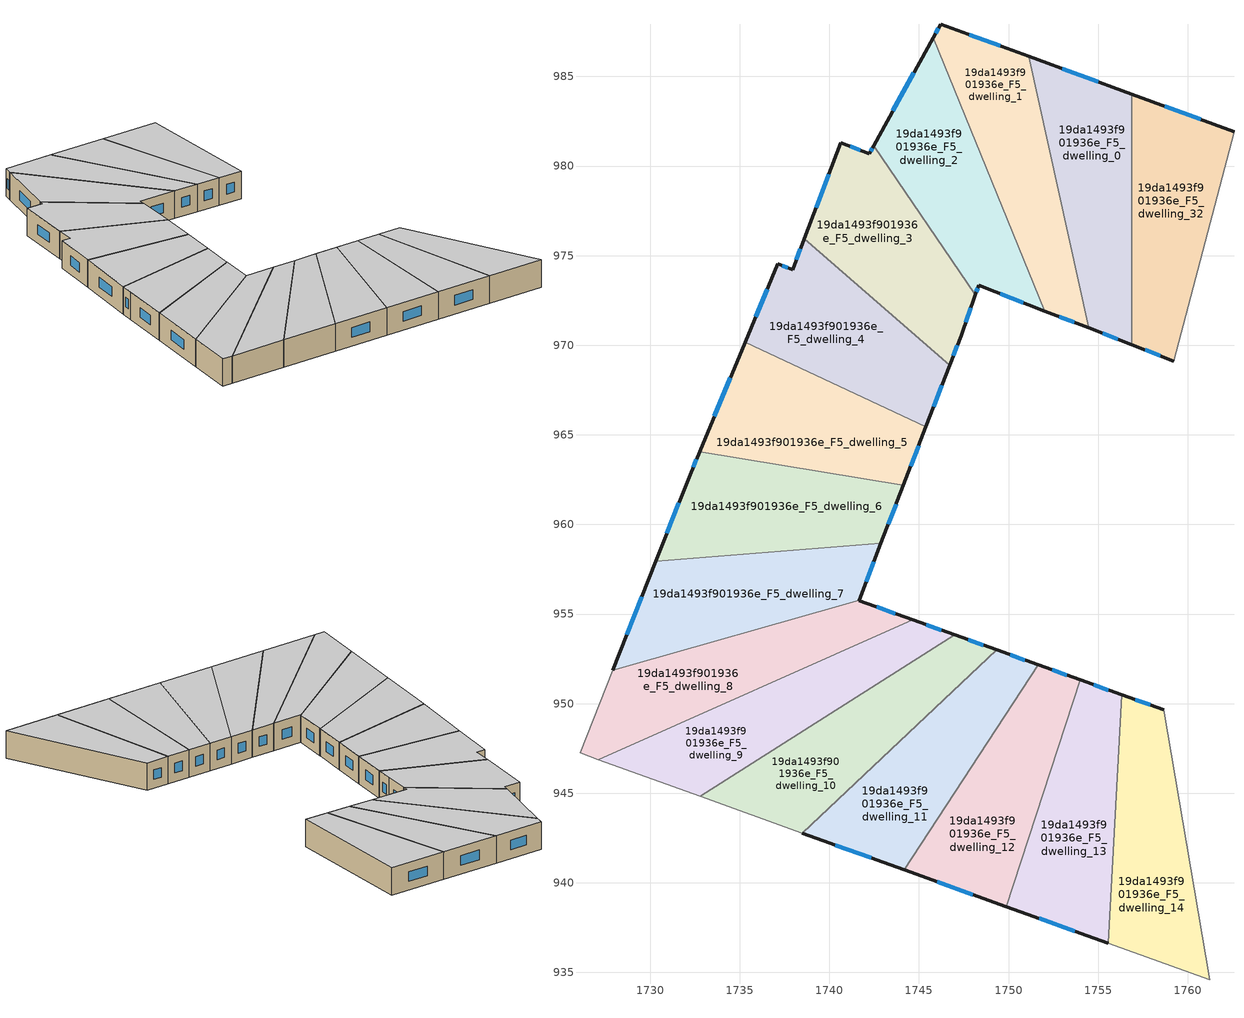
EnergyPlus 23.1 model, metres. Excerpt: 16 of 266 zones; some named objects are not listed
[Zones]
19da1493f901936e_F5_dwelling_0
 floor to 19da1493f901936e_F4_dwelling_0 (EU_floor_Construction): 1756.86,984.02 1756.86,970.04 1754.47,970.96 1751.14,986.12 z15
 wall outside (EU_wall_Construction): 1754.47,970.96 1756.86,970.04 / 1756.86,984.02 1751.14,986.12 z15:18
 wall to 19da1493f901936e_F5_dwelling_1 (EU_wall_Construction): 1751.14,986.12 1754.47,970.96 z15:18
 wall to 19da1493f901936e_F5_dwelling_32 (EU_wall_Construction): 1756.86,970.04 1756.86,984.02 z15:18
 window (EU_Window_Construction): 1755.25,970.66 1756.09,970.34 / 1755,984.7 1753,985.44 z15.98:17.02
 ceiling to 19da1493f901936e_F6_dwelling_0 (EU_floor_Construction): 1756.86,970.04 1756.86,984.02 1751.14,986.12 1754.47,970.96 z18
19da1493f901936e_F5_dwelling_1
 floor to 19da1493f901936e_F4_dwelling_1 (EU_floor_Construction): 1751.14,986.12 1754.47,970.96 1752.03,971.91 1745.79,987.17 1746.2,987.92 z15
 wall outside (EU_wall_Construction): 1752.03,971.91 1754.47,970.96 / 1751.14,986.12 1746.2,987.92 1745.79,987.17 z15:18
 wall to 19da1493f901936e_F5_dwelling_2 (EU_wall_Construction): 1745.79,987.17 1752.03,971.91 z15:18
 window (EU_Window_Construction): 1752.82,971.6 1753.68,971.27 / 1746.07,987.68 1745.92,987.42 / 1749.53,986.71 1747.81,987.34 z15.98:17.02
 ceiling to 19da1493f901936e_F6_dwelling_1 (EU_floor_Construction): 1754.47,970.96 1751.14,986.12 1746.2,987.92 1745.79,987.17 1752.03,971.91 z18
19da1493f901936e_F5_dwelling_10
 floor to 19da1493f901936e_F4_dwelling_10 (EU_floor_Construction): 1749.33,953 1738.49,942.78 1732.8,944.83 1747,953.83 z15
 wall outside (EU_wall_Construction): 1749.33,953 1747,953.83 z15:18
 wall to 19da1493f901936e_F5_dwelling_11 (EU_wall_Construction): 1738.49,942.78 1749.33,953 z15:18
 wall adiabatic (EU_wall_Construction): 1732.8,944.83 1738.49,942.78 z15:18
 wall to 19da1493f901936e_F5_dwelling_9 (EU_wall_Construction): 1747,953.83 1732.8,944.83 z15:18
 window (EU_Window_Construction): 1748.57,953.27 1747.76,953.56 z15.98:17.02
 ceiling to 19da1493f901936e_F6_dwelling_10 (EU_floor_Construction): 1749.33,953 1747,953.83 1732.8,944.83 1738.49,942.78 z18
19da1493f901936e_F5_dwelling_11
 floor to 19da1493f901936e_F4_dwelling_11 (EU_floor_Construction): 1751.67,952.16 1744.18,940.73 1738.49,942.78 1749.33,953 z15
 wall outside (EU_wall_Construction): 1751.67,952.16 1749.33,953 / 1738.49,942.78 1744.18,940.73 z15:18
 wall to 19da1493f901936e_F5_dwelling_12 (EU_wall_Construction): 1744.18,940.73 1751.67,952.16 z15:18
 window (EU_Window_Construction): 1750.91,952.43 1750.09,952.72 / 1740.34,942.11 1742.33,941.39 z15.98:17.02
 ceiling to 19da1493f901936e_F6_dwelling_11 (EU_floor_Construction): 1744.18,940.73 1751.67,952.16 1749.33,953 1738.49,942.78 z18
19da1493f901936e_F5_dwelling_12
 floor to 19da1493f901936e_F4_dwelling_12 (EU_floor_Construction): 1754,951.32 1749.86,938.68 1744.18,940.73 1751.67,952.16 z15
 wall outside (EU_wall_Construction): 1754,951.32 1751.67,952.16 / 1744.18,940.73 1749.86,938.68 z15:18
 wall to 19da1493f901936e_F5_dwelling_13 (EU_wall_Construction): 1749.86,938.68 1754,951.32 z15:18
 window (EU_Window_Construction): 1753.24,951.59 1752.42,951.89 / 1746.03,940.06 1748.01,939.34 z15.98:17.02
 ceiling to 19da1493f901936e_F6_dwelling_12 (EU_floor_Construction): 1749.86,938.68 1754,951.32 1751.67,952.16 1744.18,940.73 z18
19da1493f901936e_F5_dwelling_13
 floor to 19da1493f901936e_F4_dwelling_13 (EU_floor_Construction): 1756.33,950.49 1755.55,936.63 1749.86,938.68 1754,951.32 z15
 wall outside (EU_wall_Construction): 1756.33,950.49 1754,951.32 / 1749.86,938.68 1755.55,936.63 z15:18
 wall to 19da1493f901936e_F5_dwelling_14 (EU_wall_Construction): 1755.55,936.63 1756.33,950.49 z15:18
 window (EU_Window_Construction): 1755.57,950.76 1754.76,951.05 / 1751.71,938.01 1753.7,937.29 z15.98:17.02
 ceiling to 19da1493f901936e_F6_dwelling_13 (EU_floor_Construction): 1755.55,936.63 1756.33,950.49 1754,951.32 1749.86,938.68 z18
19da1493f901936e_F5_dwelling_14
 floor to 19da1493f901936e_F4_dwelling_14 (EU_floor_Construction): 1758.65,949.65 1761.23,934.58 1755.55,936.63 1756.33,950.49 z15
 wall outside (EU_wall_Construction): 1758.65,949.65 1756.33,950.49 z15:18
 wall to 19da1493f901936e_F5_dwelling_15 (EU_wall_Construction): 1761.23,934.58 1758.65,949.65 z15:18
 wall adiabatic (EU_wall_Construction): 1755.55,936.63 1761.23,934.58 z15:18
 window (EU_Window_Construction): 1757.9,949.93 1757.08,950.22 z15.98:17.02
 ceiling to 19da1493f901936e_F6_dwelling_14 (EU_floor_Construction): 1761.23,934.58 1758.65,949.65 1756.33,950.49 1755.55,936.63 z18
19da1493f901936e_F5_dwelling_2
 floor to 19da1493f901936e_F4_dwelling_2 (EU_floor_Construction): 1745.79,987.17 1752.03,971.91 1748.33,973.34 1748.15,972.82 1742.47,981.12 z15
 wall outside (EU_wall_Construction): 1748.15,972.82 1748.33,973.34 1752.03,971.91 / 1745.79,987.17 1742.47,981.12 z15:18
 wall to 19da1493f901936e_F5_dwelling_3 (EU_wall_Construction): 1742.47,981.12 1748.15,972.82 z15:18
 window (EU_Window_Construction): 1749.53,972.88 1750.83,972.38 / 1748.21,972.99 1748.27,973.18 / 1744.71,985.21 1743.55,983.09 z15.98:17.02
 ceiling to 19da1493f901936e_F6_dwelling_2 (EU_floor_Construction): 1752.03,971.91 1745.79,987.17 1742.47,981.12 1748.15,972.82 1748.33,973.34 z18
19da1493f901936e_F5_dwelling_3
 floor to 19da1493f901936e_F4_dwelling_3 (EU_floor_Construction): 1742.47,981.12 1748.15,972.82 1747.35,970.54 1746.71,968.89 1738.59,975.93 1740.63,981.3 1742.23,980.7 z15
 wall outside (EU_wall_Construction): 1742.47,981.12 1742.23,980.7 1740.63,981.3 1738.59,975.93 / 1746.71,968.89 1747.35,970.54 1748.15,972.82 z15:18
 wall to 19da1493f901936e_F5_dwelling_4 (EU_wall_Construction): 1738.59,975.93 1746.71,968.89 z15:18
 window (EU_Window_Construction): 1742.39,980.98 1742.31,980.83 / 1747.61,971.29 1747.89,972.08 / 1746.92,969.43 1747.14,970.01 / 1739.97,979.56 1739.25,977.68 / 1741.71,980.89 1741.15,981.11 z15.98:17.02
 ceiling to 19da1493f901936e_F6_dwelling_3 (EU_floor_Construction): 1746.71,968.89 1747.35,970.54 1748.15,972.82 1742.47,981.12 1742.23,980.7 1740.63,981.3 1738.59,975.93 z18
19da1493f901936e_F5_dwelling_32
 floor to 19da1493f901936e_F4_dwelling_32 (EU_floor_Construction): 1762.58,981.93 1759.23,969.12 1756.86,970.04 1756.86,984.02 z15
 wall outside (EU_wall_Construction): 1756.86,970.04 1759.23,969.12 / 1762.58,981.93 1756.86,984.02 z15:18
 wall to 19da1493f901936e_F5_dwelling_31 (EU_wall_Construction): 1759.23,969.12 1762.58,981.93 z15:18
 window (EU_Window_Construction): 1757.63,969.74 1758.46,969.42 / 1760.72,982.61 1758.72,983.34 z15.98:17.02
 ceiling to 19da1493f901936e_F6_dwelling_32 (EU_floor_Construction): 1759.23,969.12 1762.58,981.93 1756.86,984.02 1756.86,970.04 z18
19da1493f901936e_F5_dwelling_4
 floor to 19da1493f901936e_F4_dwelling_4 (EU_floor_Construction): 1746.71,968.89 1745.39,965.46 1735.29,970.17 1737.11,974.55 1737.94,974.22 1738.59,975.93 z15
 wall outside (EU_wall_Construction): 1738.59,975.93 1737.94,974.22 1737.11,974.55 1735.29,970.17 / 1745.39,965.46 1746.71,968.89 z15:18
 wall to 19da1493f901936e_F5_dwelling_5 (EU_wall_Construction): 1735.29,970.17 1745.39,965.46 z15:18
 window (EU_Window_Construction): 1738.38,975.38 1738.15,974.78 / 1745.82,966.57 1746.28,967.77 / 1736.52,973.13 1735.88,971.6 / 1737.67,974.33 1737.38,974.45 z15.98:17.02
 ceiling to 19da1493f901936e_F6_dwelling_4 (EU_floor_Construction): 1745.39,965.46 1746.71,968.89 1738.59,975.93 1737.94,974.22 1737.11,974.55 1735.29,970.17 z18
19da1493f901936e_F5_dwelling_5
 floor to 19da1493f901936e_F4_dwelling_5 (EU_floor_Construction): 1745.39,965.46 1744.12,962.18 1732.75,964.05 1735.29,970.17 z15
 wall outside (EU_wall_Construction): 1744.12,962.18 1745.39,965.46 / 1735.29,970.17 1732.75,964.05 z15:18
 wall to 19da1493f901936e_F5_dwelling_6 (EU_wall_Construction): 1732.75,964.05 1744.12,962.18 z15:18
 window (EU_Window_Construction): 1744.53,963.25 1744.98,964.39 / 1734.47,968.18 1733.58,966.04 z15.98:17.02
 ceiling to 19da1493f901936e_F6_dwelling_5 (EU_floor_Construction): 1744.12,962.18 1745.39,965.46 1735.29,970.17 1732.75,964.05 z18
19da1493f901936e_F5_dwelling_6
 floor to 19da1493f901936e_F4_dwelling_6 (EU_floor_Construction): 1744.12,962.18 1742.88,958.96 1730.31,957.95 1732.22,962.77 1732.75,964.05 z15
 wall outside (EU_wall_Construction): 1742.88,958.96 1744.12,962.18 / 1732.75,964.05 1732.22,962.77 1730.31,957.95 z15:18
 wall to 19da1493f901936e_F5_dwelling_7 (EU_wall_Construction): 1730.31,957.95 1742.88,958.96 z15:18
 window (EU_Window_Construction): 1743.28,960.01 1743.72,961.14 / 1731.6,961.2 1730.94,959.51 / 1732.58,963.63 1732.4,963.18 z15.98:17.02
 ceiling to 19da1493f901936e_F6_dwelling_6 (EU_floor_Construction): 1742.88,958.96 1744.12,962.18 1732.75,964.05 1732.22,962.77 1730.31,957.95 z18
19da1493f901936e_F5_dwelling_7
 floor to 19da1493f901936e_F4_dwelling_7 (EU_floor_Construction): 1742.88,958.96 1742.87,958.95 1741.67,955.77 1727.9,951.85 1730.31,957.95 z15
 wall outside (EU_wall_Construction): 1741.67,955.77 1742.87,958.95 1742.88,958.96 / 1730.31,957.95 1727.9,951.85 z15:18
 wall to 19da1493f901936e_F5_dwelling_8 (EU_wall_Construction): 1727.9,951.85 1741.67,955.77 z15:18
 window (EU_Window_Construction): 1742.06,956.8 1742.48,957.91 / 1729.53,955.96 1728.69,953.83 z15.98:17.02
 ceiling to 19da1493f901936e_F6_dwelling_7 (EU_floor_Construction): 1741.67,955.77 1742.87,958.95 1742.88,958.96 1730.31,957.95 1727.9,951.85 z18
19da1493f901936e_F5_dwelling_8
 floor to 19da1493f901936e_F4_dwelling_8 (EU_floor_Construction): 1744.66,954.67 1727.11,946.88 1726.08,947.25 1727.9,951.85 1741.67,955.77 1741.66,955.75 z15
 wall outside (EU_wall_Construction): 1744.66,954.67 1741.66,955.75 1741.67,955.77 z15:18
 wall to 19da1493f901936e_F5_dwelling_9 (EU_wall_Construction): 1727.11,946.88 1744.66,954.67 z15:18
 wall adiabatic (EU_wall_Construction): 1727.9,951.85 1726.08,947.25 1727.11,946.88 z15:18
 window (EU_Window_Construction): 1743.68,955.02 1742.64,955.4 z15.98:17.02
 ceiling to 19da1493f901936e_F6_dwelling_8 (EU_floor_Construction): 1744.66,954.67 1741.66,955.75 1741.67,955.77 1727.9,951.85 1726.08,947.25 1727.11,946.88 z18
19da1493f901936e_F5_dwelling_9
 floor to 19da1493f901936e_F4_dwelling_9 (EU_floor_Construction): 1747,953.83 1732.8,944.83 1727.11,946.88 1744.66,954.67 z15
 wall outside (EU_wall_Construction): 1747,953.83 1744.66,954.67 z15:18
 wall adiabatic (EU_wall_Construction): 1727.11,946.88 1732.8,944.83 z15:18
 window (EU_Window_Construction): 1746.24,954.11 1745.42,954.4 z15.98:17.02
 ceiling to 19da1493f901936e_F6_dwelling_9 (EU_floor_Construction): 1747,953.83 1744.66,954.67 1727.11,946.88 1732.8,944.83 z18
[Building]
EU S2 Campaign: North Axis=0; Terrain=City; Solar Distribution=FullExterior
[Site:Location]
Bologna: Latitude=44.5; Longitude=11.25; Time Zone=1; Elevation=37
[SizingPeriod:WeatherFileDays]
AnnualSizingPeriod: Begin Month=1; Begin Day of Month=1; End Month=12; End Day of Month=31; Day of Week for Start Day=Monday; Use Weather File Daylight Saving Period=No; Use Weather File Rain and Snow Indicators=No
[MATERIAL]
EU_InternalMass_Material: Roughness=MediumRough; Thickness=0.1; Conductivity=1; Density=1800; Specific Heat=900; Thermal Absorptance=0.9; Solar Absorptance=0.7; Visible Absorptance=0.7
[MATERIAL:NOMASS] Roughness=MediumRough; Thermal Absorptance=0.9; Solar Absorptance=0.7; Visible Absorptance=0.7
Name | Thermal Resistance
EU_wall_NoMass | 0.905828
EU_floor_NoMass | 0.67114
[WINDOWMATERIAL:SIMPLEGLAZINGSYSTEM]
EU_Window_SimpleGlazing: UFactor=4.52486; Solar Heat Gain Coefficient=0.85; Visible Transmittance=0.85
[CONSTRUCTION]
EU_wall_Construction: EU_wall_NoMass
EU_floor_Construction: EU_floor_NoMass
EU_Window_Construction: EU_Window_SimpleGlazing
EU_InternalMass_Construction: EU_InternalMass_Material
[ZONE] Type=1; Multiplier=1; Ceiling Height=autocalculate; Floor Area=autocalculate; Part of Total Floor Area=Yes
Name | Volume
19da1493f901936e_F5_dwelling_0; 19da1493f901936e_F5_dwelling_1 | 169.952
19da1493f901936e_F5_dwelling_10 | 169.943
19da1493f901936e_F5_dwelling_11 | 169.901
19da1493f901936e_F5_dwelling_12; 19da1493f901936e_F5_dwelling_8 | 169.959
19da1493f901936e_F5_dwelling_13 | 169.975
19da1493f901936e_F5_dwelling_14 | 169.917
19da1493f901936e_F5_dwelling_2 | 169.941
19da1493f901936e_F5_dwelling_3; 19da1493f901936e_F5_dwelling_4 | 169.938
19da1493f901936e_F5_dwelling_32 | 169.916
19da1493f901936e_F5_dwelling_5 | 169.942
19da1493f901936e_F5_dwelling_6 | 169.933
19da1493f901936e_F5_dwelling_7 | 169.948
19da1493f901936e_F5_dwelling_9 | 169.95
[INTERNALMASS] Construction=EU_InternalMass_Construction
Name | Zone or ZoneList | Surface Area
19da1493f901936e_F5_dwelling_0_EU_InternalMass | 19da1493f901936e_F5_dwelling_0 | 56.6504
19da1493f901936e_F5_dwelling_1_EU_InternalMass | 19da1493f901936e_F5_dwelling_1 | 56.6506
19da1493f901936e_F5_dwelling_2_EU_InternalMass | 19da1493f901936e_F5_dwelling_2 | 56.6469
19da1493f901936e_F5_dwelling_3_EU_InternalMass | 19da1493f901936e_F5_dwelling_3 | 56.6463
19da1493f901936e_F5_dwelling_4_EU_InternalMass | 19da1493f901936e_F5_dwelling_4 | 56.6461
19da1493f901936e_F5_dwelling_5_EU_InternalMass | 19da1493f901936e_F5_dwelling_5 | 56.6471
19da1493f901936e_F5_dwelling_6_EU_InternalMass | 19da1493f901936e_F5_dwelling_6 | 56.6444
19da1493f901936e_F5_dwelling_7_EU_InternalMass | 19da1493f901936e_F5_dwelling_7 | 56.6492
19da1493f901936e_F5_dwelling_8_EU_InternalMass | 19da1493f901936e_F5_dwelling_8 | 56.6529
19da1493f901936e_F5_dwelling_9_EU_InternalMass | 19da1493f901936e_F5_dwelling_9 | 56.6497
19da1493f901936e_F5_dwelling_10_EU_InternalMass | 19da1493f901936e_F5_dwelling_10 | 56.6475
19da1493f901936e_F5_dwelling_11_EU_InternalMass | 19da1493f901936e_F5_dwelling_11 | 56.6337
19da1493f901936e_F5_dwelling_12_EU_InternalMass | 19da1493f901936e_F5_dwelling_12 | 56.6529
19da1493f901936e_F5_dwelling_13_EU_InternalMass | 19da1493f901936e_F5_dwelling_13 | 56.6588
19da1493f901936e_F5_dwelling_14_EU_InternalMass | 19da1493f901936e_F5_dwelling_14 | 56.639
19da1493f901936e_F5_dwelling_32_EU_InternalMass | 19da1493f901936e_F5_dwelling_32 | 56.6386
[OTHEREQUIPMENT] Fuel Type=Electricity; Design Level Calculation Method=Watts/Area; Power per Zone Floor Area=1; Fraction Latent=0; Fraction Radiant=0; Fraction Lost=0; Carbon Dioxide Generation Rate=0; EndUse Subcategory=EU_Step8_InternalGains
Name | Zone or ZoneList or Space or SpaceList | Schedule
EU_Step8_InternalGain_19da1493f901936e_F5_dwelling_0_f000 | 19da1493f901936e_F5_dwelling_0 | EU_Step8_GainSchedule_19da1493f901936e_F5_dwelling_0_f000
EU_Step8_InternalGain_19da1493f901936e_F5_dwelling_1_f000 | 19da1493f901936e_F5_dwelling_1 | EU_Step8_GainSchedule_19da1493f901936e_F5_dwelling_1_f000
EU_Step8_InternalGain_19da1493f901936e_F5_dwelling_2_f000 | 19da1493f901936e_F5_dwelling_2 | EU_Step8_GainSchedule_19da1493f901936e_F5_dwelling_2_f000
EU_Step8_InternalGain_19da1493f901936e_F5_dwelling_3_f000 | 19da1493f901936e_F5_dwelling_3 | EU_Step8_GainSchedule_19da1493f901936e_F5_dwelling_3_f000
EU_Step8_InternalGain_19da1493f901936e_F5_dwelling_4_f000 | 19da1493f901936e_F5_dwelling_4 | EU_Step8_GainSchedule_19da1493f901936e_F5_dwelling_4_f000
EU_Step8_InternalGain_19da1493f901936e_F5_dwelling_5_f000 | 19da1493f901936e_F5_dwelling_5 | EU_Step8_GainSchedule_19da1493f901936e_F5_dwelling_5_f000
EU_Step8_InternalGain_19da1493f901936e_F5_dwelling_6_f000 | 19da1493f901936e_F5_dwelling_6 | EU_Step8_GainSchedule_19da1493f901936e_F5_dwelling_6_f000
EU_Step8_InternalGain_19da1493f901936e_F5_dwelling_7_f000 | 19da1493f901936e_F5_dwelling_7 | EU_Step8_GainSchedule_19da1493f901936e_F5_dwelling_7_f000
EU_Step8_InternalGain_19da1493f901936e_F5_dwelling_8_f000 | 19da1493f901936e_F5_dwelling_8 | EU_Step8_GainSchedule_19da1493f901936e_F5_dwelling_8_f000
EU_Step8_InternalGain_19da1493f901936e_F5_dwelling_9_f000 | 19da1493f901936e_F5_dwelling_9 | EU_Step8_GainSchedule_19da1493f901936e_F5_dwelling_9_f000
EU_Step8_InternalGain_19da1493f901936e_F5_dwelling_10_f000 | 19da1493f901936e_F5_dwelling_10 | EU_Step8_GainSchedule_19da1493f901936e_F5_dwelling_10_f000
EU_Step8_InternalGain_19da1493f901936e_F5_dwelling_11_f000 | 19da1493f901936e_F5_dwelling_11 | EU_Step8_GainSchedule_19da1493f901936e_F5_dwelling_11_f000
EU_Step8_InternalGain_19da1493f901936e_F5_dwelling_12_f000 | 19da1493f901936e_F5_dwelling_12 | EU_Step8_GainSchedule_19da1493f901936e_F5_dwelling_12_f000
EU_Step8_InternalGain_19da1493f901936e_F5_dwelling_13_f000 | 19da1493f901936e_F5_dwelling_13 | EU_Step8_GainSchedule_19da1493f901936e_F5_dwelling_13_f000
EU_Step8_InternalGain_19da1493f901936e_F5_dwelling_14_f000 | 19da1493f901936e_F5_dwelling_14 | EU_Step8_GainSchedule_19da1493f901936e_F5_dwelling_14_f000
EU_Step8_InternalGain_19da1493f901936e_F5_dwelling_32_f000 | 19da1493f901936e_F5_dwelling_32 | EU_Step8_GainSchedule_19da1493f901936e_F5_dwelling_32_f000
[ZONEVENTILATION:DESIGNFLOWRATE] Schedule=EU_AlwaysOn; Design Flow Rate Calculation Method=AirChanges/Hour; Air Changes per Hour=0.73129; Ventilation Type=Natural; Fan Pressure Rise=0; Fan Total Efficiency=1; Constant Term Coefficient=1; Temperature Term Coefficient=0; Velocity Term Coefficient=0; Velocity Squared Term Coefficient=0; Minimum Indoor Temperature=-100; Maximum Indoor Temperature=100; Delta Temperature=-100; Minimum Outdoor Temperature=-100; Maximum Outdoor Temperature=100; Maximum Wind Speed=40
Name | Zone or ZoneList or Space or SpaceList
EU_ConstantAir_19da1493f901936e_F5_dwelling_0 | 19da1493f901936e_F5_dwelling_0
EU_ConstantAir_19da1493f901936e_F5_dwelling_1 | 19da1493f901936e_F5_dwelling_1
EU_ConstantAir_19da1493f901936e_F5_dwelling_2 | 19da1493f901936e_F5_dwelling_2
EU_ConstantAir_19da1493f901936e_F5_dwelling_3 | 19da1493f901936e_F5_dwelling_3
EU_ConstantAir_19da1493f901936e_F5_dwelling_4 | 19da1493f901936e_F5_dwelling_4
EU_ConstantAir_19da1493f901936e_F5_dwelling_5 | 19da1493f901936e_F5_dwelling_5
EU_ConstantAir_19da1493f901936e_F5_dwelling_6 | 19da1493f901936e_F5_dwelling_6
EU_ConstantAir_19da1493f901936e_F5_dwelling_7 | 19da1493f901936e_F5_dwelling_7
EU_ConstantAir_19da1493f901936e_F5_dwelling_8 | 19da1493f901936e_F5_dwelling_8
EU_ConstantAir_19da1493f901936e_F5_dwelling_9 | 19da1493f901936e_F5_dwelling_9
EU_ConstantAir_19da1493f901936e_F5_dwelling_10 | 19da1493f901936e_F5_dwelling_10
EU_ConstantAir_19da1493f901936e_F5_dwelling_11 | 19da1493f901936e_F5_dwelling_11
EU_ConstantAir_19da1493f901936e_F5_dwelling_12 | 19da1493f901936e_F5_dwelling_12
EU_ConstantAir_19da1493f901936e_F5_dwelling_13 | 19da1493f901936e_F5_dwelling_13
EU_ConstantAir_19da1493f901936e_F5_dwelling_14 | 19da1493f901936e_F5_dwelling_14
EU_ConstantAir_19da1493f901936e_F5_dwelling_32 | 19da1493f901936e_F5_dwelling_32
[HVACTEMPLATE:ZONE:IDEALLOADSAIRSYSTEM] System Availability Schedule=EU_AlwaysOn; Maximum Heating Supply Air Temperature=50; Minimum Cooling Supply Air Temperature=13; Maximum Heating Supply Air Humidity Ratio=0.0156; Minimum Cooling Supply Air Humidity Ratio=0.0077; Heating Limit=NoLimit; Cooling Limit=NoLimit; Heating Availability Schedule=EU_AlwaysOn; Cooling Availability Schedule=EU_CoolingOff; Dehumidification Control Type=ConstantSensibleHeatRatio; Cooling Sensible Heat Ratio=0.7; Dehumidification Setpoint=60; Humidification Control Type=None; Humidification Setpoint=30; Outdoor Air Method=None; Outdoor Air Flow Rate per Person=0.00944; Outdoor Air Flow Rate per Zone Floor Area=0; Outdoor Air Flow Rate per Zone=0; Demand Controlled Ventilation Type=None; Outdoor Air Economizer Type=NoEconomizer; Heat Recovery Type=None; Sensible Heat Recovery Effectiveness=0.7; Latent Heat Recovery Effectiveness=0.65
Name | Template Thermostat
19da1493f901936e_F5_dwelling_0 | EU_HeatOnly_19da1493f901936e_F5_dwelling_0
19da1493f901936e_F5_dwelling_1 | EU_HeatOnly_19da1493f901936e_F5_dwelling_1
19da1493f901936e_F5_dwelling_2 | EU_HeatOnly_19da1493f901936e_F5_dwelling_2
19da1493f901936e_F5_dwelling_3 | EU_HeatOnly_19da1493f901936e_F5_dwelling_3
19da1493f901936e_F5_dwelling_4 | EU_HeatOnly_19da1493f901936e_F5_dwelling_4
19da1493f901936e_F5_dwelling_5 | EU_HeatOnly_19da1493f901936e_F5_dwelling_5
19da1493f901936e_F5_dwelling_6 | EU_HeatOnly_19da1493f901936e_F5_dwelling_6
19da1493f901936e_F5_dwelling_7 | EU_HeatOnly_19da1493f901936e_F5_dwelling_7
19da1493f901936e_F5_dwelling_8 | EU_HeatOnly_19da1493f901936e_F5_dwelling_8
19da1493f901936e_F5_dwelling_9 | EU_HeatOnly_19da1493f901936e_F5_dwelling_9
19da1493f901936e_F5_dwelling_10 | EU_HeatOnly_19da1493f901936e_F5_dwelling_10
19da1493f901936e_F5_dwelling_11 | EU_HeatOnly_19da1493f901936e_F5_dwelling_11
19da1493f901936e_F5_dwelling_12 | EU_HeatOnly_19da1493f901936e_F5_dwelling_12
19da1493f901936e_F5_dwelling_13 | EU_HeatOnly_19da1493f901936e_F5_dwelling_13
19da1493f901936e_F5_dwelling_14 | EU_HeatOnly_19da1493f901936e_F5_dwelling_14
19da1493f901936e_F5_dwelling_32 | EU_HeatOnly_19da1493f901936e_F5_dwelling_32
[SIZING:ZONE] Zone Cooling Design Supply Air Temperature Input Method=SupplyAirTemperature; Zone Cooling Design Supply Air Temperature=13; Zone Heating Design Supply Air Temperature Input Method=SupplyAirTemperature; Zone Heating Design Supply Air Temperature=50; Zone Cooling Design Supply Air Humidity Ratio=0.008; Zone Heating Design Supply Air Humidity Ratio=0.008; Cooling Design Air Flow Method=DesignDay; Cooling Design Air Flow Rate=0; Cooling Minimum Air Flow per Zone Floor Area=0.000762; Cooling Minimum Air Flow=0; Cooling Minimum Air Flow Fraction=0.2; Heating Design Air Flow Method=DesignDay; Heating Design Air Flow Rate=0; Heating Maximum Air Flow per Zone Floor Area=0.002032; Heating Maximum Air Flow=0.141576; Heating Maximum Air Flow Fraction=0.3; Account for Dedicated Outdoor Air System=No; Dedicated Outdoor Air System Control Strategy=NeutralSupplyAir; Dedicated Outdoor Air Low Setpoint Temperature for Design=autosize; Dedicated Outdoor Air High Setpoint Temperature for Design=autosize; Zone Load Sizing Method=Sensible Load Only No Latent Load; Zone Latent Cooling Design Supply Air Humidity Ratio Input Method=HumidityRatioDifference; Zone Cooling Design Supply Air Humidity Ratio Difference=0.005; Zone Latent Heating Design Supply Air Humidity Ratio Input Method=HumidityRatioDifference; Zone Humidification Design Supply Air Humidity Ratio Difference=0.005
19da1493f901936e_F5_dwelling_0; 19da1493f901936e_F5_dwelling_1; 19da1493f901936e_F5_dwelling_2; 19da1493f901936e_F5_dwelling_3; 19da1493f901936e_F5_dwelling_4; 19da1493f901936e_F5_dwelling_5; 19da1493f901936e_F5_dwelling_6; 19da1493f901936e_F5_dwelling_7; 19da1493f901936e_F5_dwelling_8; 19da1493f901936e_F5_dwelling_9; 19da1493f901936e_F5_dwelling_10; 19da1493f901936e_F5_dwelling_11; 19da1493f901936e_F5_dwelling_12; 19da1493f901936e_F5_dwelling_13; 19da1493f901936e_F5_dwelling_14; 19da1493f901936e_F5_dwelling_32
[SCHEDULE:CONSTANT]
Name | Hourly Value
EU_AlwaysOn | 1
EU_CoolingOff | 0
[SCHEDULE:FILE] Column Number=1; Rows to Skip at Top=0; Number of Hours of Data=8760; Column Separator=Comma; Interpolate to Timestep=No; Minutes per Item=60; Adjust Schedule for Daylight Savings=Yes
Name | File
EU_Step8_GainSchedule_19da1493f901936e_F5_dwelling_0_f000 | ../../schedules/19da1493f901936e/19da1493f901936e_F5_dwelling_0_f000_gain.csv
EU_Step8_GainSchedule_19da1493f901936e_F5_dwelling_1_f000 | ../../schedules/19da1493f901936e/19da1493f901936e_F5_dwelling_1_f000_gain.csv
EU_Step8_GainSchedule_19da1493f901936e_F5_dwelling_2_f000 | ../../schedules/19da1493f901936e/19da1493f901936e_F5_dwelling_2_f000_gain.csv
EU_Step8_GainSchedule_19da1493f901936e_F5_dwelling_3_f000 | ../../schedules/19da1493f901936e/19da1493f901936e_F5_dwelling_3_f000_gain.csv
EU_Step8_GainSchedule_19da1493f901936e_F5_dwelling_4_f000 | ../../schedules/19da1493f901936e/19da1493f901936e_F5_dwelling_4_f000_gain.csv
EU_Step8_GainSchedule_19da1493f901936e_F5_dwelling_5_f000 | ../../schedules/19da1493f901936e/19da1493f901936e_F5_dwelling_5_f000_gain.csv
EU_Step8_GainSchedule_19da1493f901936e_F5_dwelling_6_f000 | ../../schedules/19da1493f901936e/19da1493f901936e_F5_dwelling_6_f000_gain.csv
EU_Step8_GainSchedule_19da1493f901936e_F5_dwelling_7_f000 | ../../schedules/19da1493f901936e/19da1493f901936e_F5_dwelling_7_f000_gain.csv
EU_Step8_GainSchedule_19da1493f901936e_F5_dwelling_8_f000 | ../../schedules/19da1493f901936e/19da1493f901936e_F5_dwelling_8_f000_gain.csv
EU_Step8_GainSchedule_19da1493f901936e_F5_dwelling_9_f000 | ../../schedules/19da1493f901936e/19da1493f901936e_F5_dwelling_9_f000_gain.csv
EU_Step8_GainSchedule_19da1493f901936e_F5_dwelling_10_f000 | ../../schedules/19da1493f901936e/19da1493f901936e_F5_dwelling_10_f000_gain.csv
EU_Step8_GainSchedule_19da1493f901936e_F5_dwelling_11_f000 | ../../schedules/19da1493f901936e/19da1493f901936e_F5_dwelling_11_f000_gain.csv
EU_Step8_GainSchedule_19da1493f901936e_F5_dwelling_12_f000 | ../../schedules/19da1493f901936e/19da1493f901936e_F5_dwelling_12_f000_gain.csv
EU_Step8_GainSchedule_19da1493f901936e_F5_dwelling_13_f000 | ../../schedules/19da1493f901936e/19da1493f901936e_F5_dwelling_13_f000_gain.csv
EU_Step8_GainSchedule_19da1493f901936e_F5_dwelling_14_f000 | ../../schedules/19da1493f901936e/19da1493f901936e_F5_dwelling_14_f000_gain.csv
EU_Step8_GainSchedule_19da1493f901936e_F5_dwelling_32_f000 | ../../schedules/19da1493f901936e/19da1493f901936e_F5_dwelling_32_f000_gain.csv
